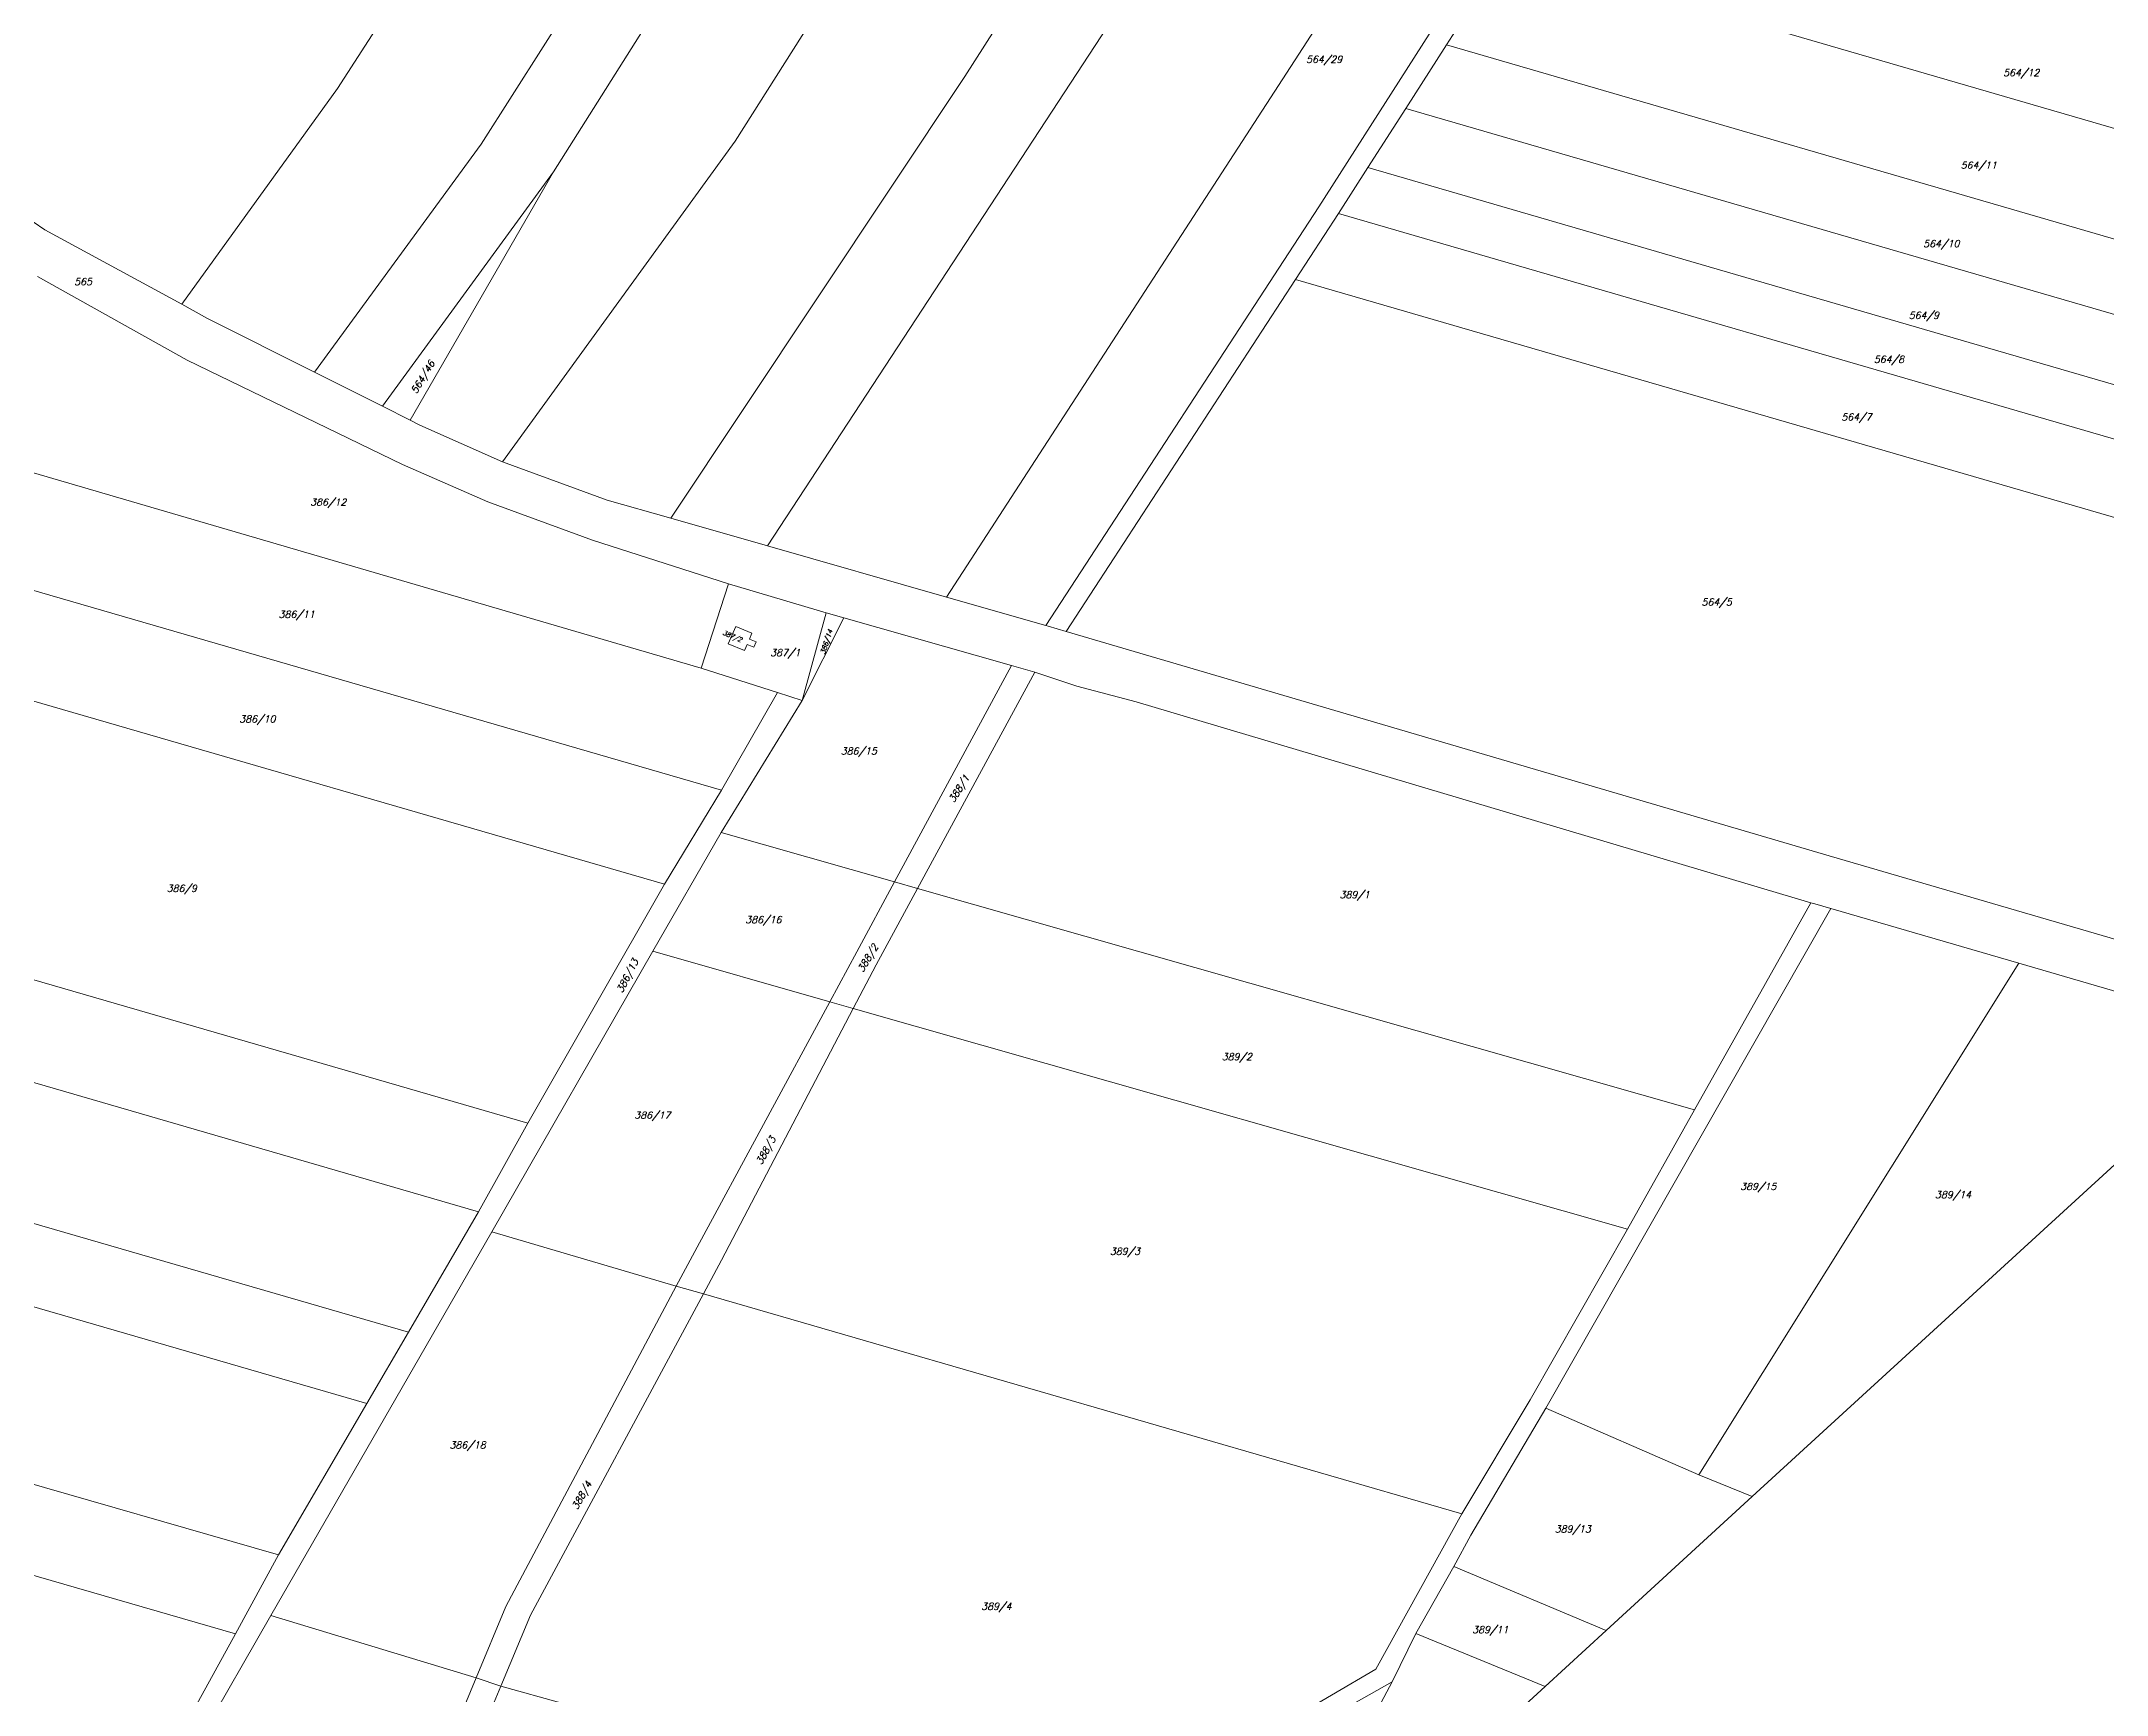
# Model space of a CAD drawing. Header units: millimetres. Extents: x -626414 to -622734, y -1174816 to -1171998.
# Drawn here: x -624477 to -623970, y -1174101 to -1173695 of the extents above; entities that cross this region are included whole.
import ezdxf
from ezdxf.enums import TextEntityAlignment as Align

# ---------------------------------------------------------------- set-up
doc = ezdxf.new("R2010")
doc.units = ezdxf.units.MM
doc.layers.add('Dobrinsko_hranice parcel', color=7, linetype='Continuous', lineweight=0)
doc.layers.add('Dobrinsko_parcelní čísla', color=7, linetype='Continuous', lineweight=0)
doc.styles.add('Style-ITALICS', font='ITALICS.shx')

msp = doc.modelspace()

# ---------------------------------------------------------------- linework, layer by layer
at = {"layer": 'Dobrinsko_hranice parcel', "color": 7, "linetype": 'Continuous', "lineweight": 13}
for p, q in [((-624404.55, -1173706.76), (-624292.56, -1173532.4)), ((-624369.29, -1173720.38), (-624254.84, -1173540.63)), ((-624351.51, -1173727.19), (-624236.14, -1173544.6)), ((-624306.89, -1173719.67), (-624201.03, -1173552.69)), ((-624250.47, -1173703.78), (-624159.94, -1173562.05)), ((-624298.92, -1173819.09), (-624135.1, -1173568.86)), ((-624254.93, -1173831.67), (-624090.64, -1173578.51)), ((-624163.52, -1173735.79), (-624069.45, -1173588.76)), ((-624132.14, -1173696.03), (-624117.46, -1173673.07)), ((-624117.46, -1173673.07), (-623869.81, -1173745.1)), ((-624142.12, -1173711.63), (-624132.14, -1173696.03)), ((-624132.14, -1173696.03), (-623877.59, -1173770.07)), ((-624442.87, -1173759.74), (-624404.55, -1173706.76)), ((-624322.67, -1173812.3), (-624250.47, -1173703.78)), ((-624151.42, -1173726.15), (-624142.12, -1173711.63)), ((-624142.12, -1173711.63), (-623882.64, -1173787.09)), ((-624410.21, -1173776.42), (-624369.29, -1173720.38)), ((-624364.04, -1173798.43), (-624306.89, -1173719.67)), ((-624476.5, -1173741.42), (-624502.36, -1173723.87)), ((-624393.56, -1173784.79), (-624351.51, -1173727.19)), ((-624351.51, -1173727.19), (-624386.77, -1173788.21)), ((-624158.66, -1173737.45), (-624151.42, -1173726.15)), ((-624151.42, -1173726.15), (-623887.11, -1173803.02)), ((-624230.56, -1173838.64), (-624163.52, -1173735.79)), ((-624169.18, -1173753.62), (-624158.66, -1173737.45)), ((-624158.66, -1173737.45), (-623891.72, -1173815.09)), ((-624442.87, -1173759.74), (-624476.5, -1173741.42)), ((-624478.32, -1173752.89), (-624441.5, -1173773.45)), ((-624225.55, -1173840.11), (-624169.18, -1173753.62)), ((-624169.18, -1173753.62), (-623896.7, -1173832.87)), ((-624436.52, -1173763.2), (-624442.87, -1173759.74)), ((-624410.21, -1173776.42), (-624436.52, -1173763.2)), ((-624441.5, -1173773.45), (-624388.61, -1173799.13)), ((-624393.56, -1173784.79), (-624410.21, -1173776.42)), ((-624386.77, -1173788.21), (-624393.56, -1173784.79)), ((-624384.36, -1173789.42), (-624386.77, -1173788.21)), ((-624364.04, -1173798.43), (-624384.36, -1173789.42)), ((-624315.27, -1173849.16), (-624501.52, -1173794.66)), ((-624338.32, -1173807.82), (-624364.04, -1173798.43)), ((-624388.61, -1173799.13), (-624367.64, -1173808.3)), ((-624367.64, -1173808.3), (-624341.92, -1173817.68)), ((-624322.67, -1173812.3), (-624338.32, -1173807.82)), ((-624298.92, -1173819.09), (-624322.67, -1173812.3)), ((-624341.92, -1173817.68), (-624308.5, -1173828.44)), ((-624310.24, -1173879.06), (-624515.35, -1173819.55)), ((-624254.93, -1173831.67), (-624298.92, -1173819.09)), ((-624308.5, -1173828.44), (-624315.27, -1173849.16)), ((-624308.5, -1173828.44), (-624284.49, -1173835.5)), ((-624230.56, -1173838.64), (-624254.93, -1173831.67)), ((-624308.57, -1173843.16), (-624306.7, -1173838.89)), ((-624306.7, -1173838.89), (-624302.75, -1173840.49)), ((-624290.43, -1173857.04), (-624284.49, -1173835.5)), ((-624290.43, -1173857.04), (-624280.16, -1173836.74)), ((-624284.49, -1173835.5), (-624280.16, -1173836.74)), ((-624280.16, -1173836.74), (-624239.01, -1173848.5)), ((-624230, -1173838.8), (-624230.56, -1173838.64)), ((-624225.55, -1173840.11), (-624230, -1173838.8)), ((-624324.28, -1173902.17), (-624528.36, -1173842.96)), ((-624304.62, -1173844.76), (-624308.57, -1173843.16)), ((-624303.97, -1173843.28), (-624304.62, -1173844.76)), ((-624302.31, -1173844), (-624303.97, -1173843.28)), ((-624302.75, -1173840.49), (-624303.4, -1173841.97)), ((-624303.4, -1173841.97), (-624301.74, -1173842.69)), ((-624301.74, -1173842.69), (-624302.31, -1173844)), ((-624038.11, -1173895.26), (-624225.55, -1173840.11)), ((-624315.27, -1173849.16), (-624296.48, -1173855.12)), ((-624239.01, -1173848.5), (-624267.7, -1173901.64)), ((-624239.01, -1173848.5), (-624233.24, -1173850.14)), ((-624233.24, -1173850.14), (-624262.08, -1173903.25)), ((-624233.24, -1173850.14), (-624222.94, -1173853.52)), ((-624222.94, -1173853.52), (-624208.38, -1173857.38)), ((-624310.29, -1173889.5), (-624290.43, -1173857.04)), ((-624296.48, -1173855.12), (-624310.24, -1173879.06)), ((-624296.48, -1173855.12), (-624290.43, -1173857.04)), ((-624208.38, -1173857.38), (-624042.59, -1173906.76)), ((-624310.24, -1173879.06), (-624324.28, -1173902.17)), ((-624357.83, -1173960.91), (-624606.37, -1173888.81)), ((-624327.15, -1173918.67), (-624310.29, -1173889.5)), ((-624310.29, -1173889.5), (-624267.7, -1173901.64)), ((-624654.84, -1173899.99), (-624369.97, -1173982.63)), ((-623930.11, -1173926.77), (-624038.11, -1173895.26)), ((-624324.28, -1173902.17), (-624357.83, -1173960.91)), ((-624267.7, -1173901.64), (-624276.98, -1173918.83)), ((-624262.08, -1173903.25), (-624272.24, -1173921.96)), ((-624267.7, -1173901.64), (-624262.08, -1173903.25)), ((-624262.08, -1173903.25), (-624071.19, -1173957.65)), ((-624037.65, -1173908.2), (-624107.75, -1174030.89)), ((-624042.59, -1173906.76), (-624071.19, -1173957.65)), ((-624042.59, -1173906.76), (-624041.61, -1173907.05)), ((-624041.61, -1173907.05), (-624037.65, -1173908.2)), ((-624037.65, -1173908.2), (-623991.49, -1173921.62)), ((-624366.71, -1173987.6), (-624327.15, -1173918.67)), ((-624327.15, -1173918.67), (-624283.61, -1173931.08)), ((-624276.98, -1173918.83), (-624283.61, -1173931.08)), ((-624272.24, -1173921.96), (-624277.87, -1173932.72)), ((-624070.09, -1174047.26), (-623991.49, -1173921.62)), ((-623991.49, -1173921.62), (-623932.67, -1173938.72)), ((-624676.31, -1173928.34), (-624387.17, -1174012.23)), ((-624283.61, -1173931.08), (-624316.26, -1173991.36)), ((-624277.87, -1173932.72), (-624310.25, -1173994.54)), ((-624283.61, -1173931.08), (-624277.87, -1173932.72)), ((-624277.87, -1173932.72), (-624087.67, -1173986.93)), ((-623932.67, -1173938.72), (-624056.99, -1174052.62)), ((-624687.86, -1173945.45), (-624397.38, -1174029.72)), ((-624357.83, -1173960.91), (-624369.97, -1173982.63)), ((-624071.19, -1173957.65), (-624087.67, -1173986.93)), ((-624419.11, -1174066.94), (-624710.63, -1173982.97)), ((-624369.97, -1173982.63), (-624387.17, -1174012.23)), ((-624420.98, -1174081.83), (-624366.71, -1173987.6)), ((-624366.71, -1173987.6), (-624321.35, -1174000.92)), ((-624316.26, -1173991.36), (-624321.35, -1174000.92)), ((-624087.67, -1173986.93), (-624111.55, -1174028.84)), ((-624310.25, -1173994.54), (-624314.7, -1174002.81)), ((-624321.35, -1174000.92), (-624363.26, -1174079.59)), ((-624321.35, -1174000.92), (-624314.7, -1174002.81)), ((-624719.74, -1174002.19), (-624429.64, -1174086.36)), ((-624314.7, -1174002.81), (-624357.17, -1174081.76)), ((-624314.7, -1174002.81), (-624128.36, -1174056.88)), ((-624387.17, -1174012.23), (-624397.38, -1174029.72)), ((-624397.38, -1174029.72), (-624419.11, -1174066.94)), ((-624128.36, -1174056.88), (-624111.55, -1174028.84)), ((-624107.75, -1174030.89), (-624126.15, -1174062.1)), ((-624070.09, -1174047.26), (-624107.75, -1174030.89)), ((-624056.99, -1174052.62), (-624070.09, -1174047.26)), ((-624149.45, -1174094.97), (-624128.36, -1174056.88)), ((-624056.99, -1174052.62), (-624092.88, -1174085.49)), ((-624126.15, -1174062.1), (-624130.34, -1174069.82)), ((-624419.11, -1174066.94), (-624429.64, -1174086.36)), ((-624130.34, -1174069.82), (-624139.64, -1174086.23)), ((-624130.34, -1174069.82), (-624092.88, -1174085.49)), ((-624465.44, -1174159.31), (-624420.98, -1174081.83)), ((-624420.98, -1174081.83), (-624370.54, -1174097.15)), ((-624363.26, -1174079.59), (-624370.54, -1174097.15)), ((-624357.17, -1174081.76), (-624364.48, -1174099.19)), ((-624429.64, -1174086.36), (-624446.02, -1174115.99)), ((-624139.64, -1174086.23), (-624145.47, -1174098.15)), ((-624139.64, -1174086.23), (-624107.87, -1174099.23)), ((-624092.88, -1174085.49), (-624107.87, -1174099.23)), ((-624370.54, -1174097.15), (-624384.47, -1174130.73)), ((-624370.54, -1174097.15), (-624364.48, -1174099.19)), ((-624171.28, -1174107.79), (-624149.45, -1174094.97)), ((-624145.47, -1174098.15), (-624168.04, -1174110.9)), ((-624145.47, -1174098.15), (-624155.48, -1174116.93)), ((-624364.48, -1174099.19), (-624376.32, -1174127.42)), ((-624364.48, -1174099.19), (-624281.8, -1174122.07)), ((-624107.87, -1174099.23), (-624156.03, -1174143.34))]:
    msp.add_line(p, q, dxfattribs=at)

# ---------------------------------------------------------------- texts
at = {"layer": 'Dobrinsko_parcelní čísla', "color": 7, "linetype": 'Continuous', "lineweight": 0, "style": 'Style-ITALICS'}
for s, p in [('564/29', (-624162.17, -1173700.455)), ('564/12', (-623990.92, -1173703.715)), ('564/11', (-624001.34, -1173726.425)), ('564/10', (-624010.54, -1173745.725)), ('565', (-624467.11, -1173755.065)), ('564/9', (-624014.83, -1173763.315)), ('564/8', (-624023.42, -1173774.105)), ('564/7', (-624031.39, -1173788.295)), ('386/12', (-624406.86, -1173809.195)), ('564/5', (-624065.74, -1173833.705)), ('386/11', (-624414.63, -1173836.775)), ('387/1', (-624294.587, -1173846.175)), ('386/10', (-624424.28, -1173862.455)), ('386/15', (-624276.51, -1173870.345)), ('386/9', (-624442.85, -1173904.045)), ('389/1', (-624154.68, -1173905.605)), ('386/16', (-624299.95, -1173911.775)), ('389/2', (-624183.63, -1173945.435)), ('386/17', (-624327.22, -1173959.775)), ('389/15', (-624055.52, -1173977.295)), ('389/14', (-624007.66, -1173979.325)), ('389/3', (-624211.13, -1173993.225)), ('386/18', (-624372.64, -1174040.775)), ('389/13', (-624101.09, -1174061.445)), ('389/4', (-624242.72, -1174080.405)), ('389/11', (-624121.36, -1174086.165))]:
    msp.add_text(s, height=1.7, dxfattribs=at).set_placement(p, align=Align.CENTER)
for s, height, rotation, p in [('564/46', 1.7, 59, (-624382.895, -1173778.068)), ('387/2', 1.139, 337, (-624307.811, -1173841.792)), ('386/14', 1.2, 72, (-624283.884, -1173842.882)), ('388/1', 1.7, 58, (-624251.179, -1173879.195)), ('386/13', 1.7, 63, (-624332.611, -1173925.092)), ('388/2', 1.7, 59, (-624273.585, -1173920.798)), ('388/3', 1.7, 61, (-624298.618, -1173968.026)), ('388/4', 1.7, 61, (-624343.848, -1174052.736))]:
    msp.add_text(s, height=height, rotation=rotation, dxfattribs=at).set_placement(p, align=Align.CENTER)

doc.saveas('drawing.dxf')
